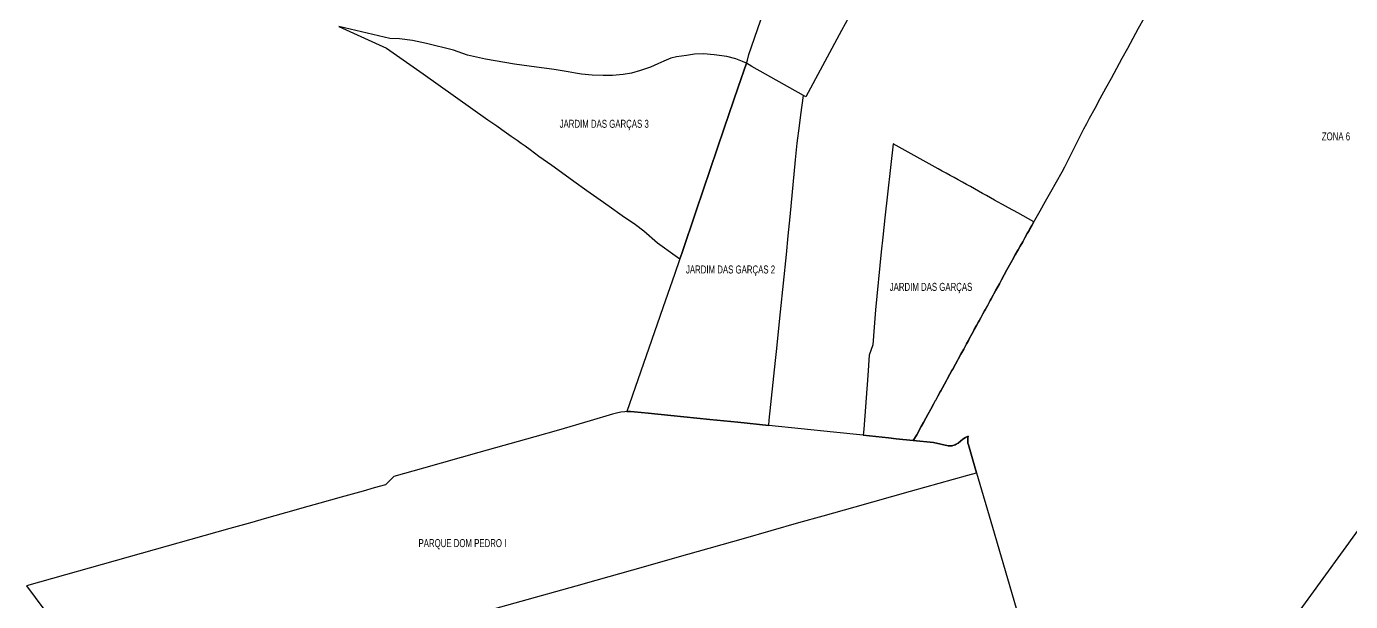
# Model space of a CAD drawing. Header units: millimetres. Extents: x 247112 to 276794, y 7363827 to 7397094.
# Drawn here: x 261307 to 263044, y 7369148 to 7369901 of the extents above; entities that cross this region are included whole.
import ezdxf
from ezdxf.enums import TextEntityAlignment as Align

# ---------------------------------------------------------------- set-up
doc = ezdxf.new("R2010")
doc.units = ezdxf.units.MM
doc.layers.add('BAIRRO', color=3, linetype='Continuous')
doc.styles.add('GEOMAIS', font='', dxfattribs={"width": 0.7, "height": 0.2})
doc.styles.get('GEOMAIS').set_extended_font_data('Arial')

msp = doc.modelspace()

# ---------------------------------------------------------------- linework, layer by layer
at = {"layer": 'BAIRRO'}
for points in [[(262385.9573, 7369913.28252), (262376.40433, 7369895.94216), (262329.74816, 7369809.08998), (262326.49238, 7369810.83221), (262258.80398, 7369848.97141), (262251.64032, 7369853.00779), (262253.01115, 7369857.03438), (262254.86075, 7369864.49067), (262293.79755, 7369977.11331)], [(262772.92965, 7369911.78709), (262765.75631, 7369898.61329), (262758.67861, 7369885.61513), (262751.50527, 7369872.44133), (262744.33193, 7369859.26753), (262737.15859, 7369846.09372), (262729.98525, 7369832.91992), (262722.81191, 7369819.74611), (262715.54292, 7369806.39666), (262708.71331, 7369793.85411), (262701.53955, 7369780.67953), (262697.71354, 7369773.65309), (262693.89995, 7369766.61969), (262679.28556, 7369737.62229), (262672.43806, 7369724.03572), (262668.79187, 7369716.80105), (262665.25292, 7369710.48324), (262657.92202, 7369697.39594), (262650.59112, 7369684.30863), (262643.6512, 7369671.91931), (262636.58571, 7369659.30581), (262629.64579, 7369646.9165), (262628.75522, 7369645.32664), (262626.035, 7369640.47042), (262623.00703, 7369635.06481), (262622.41264, 7369634.00369), (262620.03416, 7369629.75756), (262617.0421, 7369624.41607), (262615.47272, 7369621.61437), (262614.1129, 7369619.18679), (262610.75312, 7369613.18883), (262608.14182, 7369608.52707), (262607.51414, 7369607.40652), (262604.41393, 7369601.87195), (262600.81092, 7369595.43976), (262600.29486, 7369594.51848), (262593.49033, 7369582.17853), (262586.28266, 7369569.02347), (262583.48463, 7369563.91666), (262579.07499, 7369555.86841), (262576.26484, 7369550.73947), (262575.27901, 7369548.94019), (262572.76873, 7369544.35855), (262571.48303, 7369542.01196), (262569.05778, 7369537.58552), (262568.26366, 7369536.13613), (262564.91319, 7369530.02102), (262564.17938, 7369528.68172), (262561.99784, 7369524.70009), (262559.14427, 7369519.49192), (262556.9717, 7369515.52665), (262556.26317, 7369514.23348), (262553.48461, 7369509.16219), (262550.65268, 7369503.99351), (262550.02183, 7369502.84211), (262547.7599, 7369498.71376), (262543.94176, 7369491.7451), (262542.87507, 7369489.79822), (262540.35277, 7369485.19465), (262536.70948, 7369478.5451), (262535.49327, 7369476.32535), (262533.07922, 7369471.91936), (262529.35976, 7369465.1308), (262528.38583, 7369463.35323), (262525.77866, 7369458.59476), (262522.32202, 7369452.28589), (262521.22513, 7369450.28389), (262518.71824, 7369445.70845), (262515.11445, 7369439.13101), (262514.01749, 7369437.1289), (262511.55478, 7369432.63408), (262508.7846, 7369427.57809), (262506.6141, 7369423.61661), (262505.87088, 7369422.26013), (262502.91337, 7369416.86224), (262499.97013, 7369411.49038), (262499.40643, 7369410.46155), (262497.1143, 7369406.27808), (262493.50147, 7369399.68412), (262489.79638, 7369392.92179), (262489.79638, 7369392.92179), (262487.0332, 7369387.87858), (262483.97227, 7369382.29193), (262481.01395, 7369376.89256), (262475.0289, 7369365.96897), (262470.35902, 7369358.73661), (262497.17651, 7369355.94957), (262516.16755, 7369351.70228), (262518.5073, 7369351.5109), (262520.26715, 7369351.5821), (262521.4321, 7369351.73158), (262522.58379, 7369351.96188), (262524.27426, 7369352.45631), (262525.36854, 7369352.88291), (262526.94761, 7369353.66311), (262528.43657, 7369354.60394), (262529.37107, 7369355.31538), (262532.36946, 7369358.00902), (262535.52227, 7369360.41166), (262538.89941, 7369362.48716), (262542.46708, 7369364.21475), (262542.07049, 7369361.80002), (262541.94764, 7369360.17284), (262541.93882, 7369358.54106), (262542.04406, 7369356.91265), (262542.26285, 7369355.29558), (262542.80145, 7369352.9085), (262553.5111, 7369316.27003), (262574.3389, 7369245.01661), (262605.39557, 7369138.74789)], [(261910.5771, 7369135.31379), (261955.9717, 7369148.03032), (262028.33251, 7369168.30097), (262054.70872, 7369175.68981), (262102.7452, 7369189.31239), (262174.81783, 7369209.75133), (262247.68082, 7369230.4144), (262320.52166, 7369251.0712), (262352.55676, 7369260.15597), (262394.27245, 7369271.80457), (262467.00837, 7369292.11519), (262541.94168, 7369313.03941), (262553.5111, 7369316.27003), (262542.80145, 7369352.9085), (262542.26285, 7369355.29558), (262542.04406, 7369356.91265), (262541.93882, 7369358.54106), (262541.94764, 7369360.17284), (262542.07049, 7369361.80002), (262542.46708, 7369364.21475), (262538.89941, 7369362.48716), (262535.52227, 7369360.41166), (262532.36946, 7369358.00902), (262529.37107, 7369355.31538), (262528.43657, 7369354.60394), (262526.94761, 7369353.66311), (262525.36854, 7369352.88291), (262524.27426, 7369352.45631), (262522.58379, 7369351.96188), (262521.4321, 7369351.73158), (262520.26715, 7369351.5821), (262518.5073, 7369351.5109), (262516.16755, 7369351.70228), (262497.17651, 7369355.94957), (262470.35902, 7369358.73661), (262447.95234, 7369361.06524), (262438.01363, 7369362.09813), (262405.03456, 7369365.52552), (262365.76847, 7369369.60629), (262281.00115, 7369378.38619), (262240.49202, 7369382.58199), (262203.83224, 7369386.32213), (262152.47271, 7369391.56197), (262122.71928, 7369394.5975), (262104.50635, 7369396.41798), (262099.67007, 7369396.6103), (262094.83115, 7369396.50297), (262092.10946, 7369396.31052), (262086.6945, 7369395.64138), (262081.3394, 7369394.59616), (262076.07026, 7369393.17996), (262046.67111, 7369384.50294), (262005.14866, 7369372.24777), (261973.9517, 7369363.50467), (261900.51835, 7369342.92462), (261828.05388, 7369322.61611), (261788.94109, 7369311.65456), (261778.47078, 7369300.84026), (261778.08558, 7369300.73194), (261763.46974, 7369296.62176), (261763.46974, 7369296.62177), (261748.68055, 7369292.46284), (261720.06388, 7369284.41545), (261691.87226, 7369276.48758), (261676.05087, 7369272.0384), (261647.02069, 7369263.87472), (261618.84781, 7369255.95212), (261602.62248, 7369251.38934), (261573.91053, 7369243.37351), (261307.10922, 7369168.08396), (261361.30915, 7369095.21101)], [(262965.60705, 7369118.64427), (263078.07895, 7369273.63606)], [(262965.60705, 7369118.64427), (263078.07895, 7369273.63606)]]:
    msp.add_lwpolyline(points, dxfattribs=at)
for points in [[(262166.82146, 7369603.86672), (262185.78454, 7369659.56757), (262204.20372, 7369713.67081), (262222.62549, 7369767.78164), (262240.98859, 7369821.72014), (262251.64032, 7369853.00779), (262246.67997, 7369855.34952), (262237.63021, 7369858.64579), (262225.82357, 7369861.94206), (262209.48866, 7369864.28262), (262195.5, 7369865.28834), (262183.61421, 7369864.73977), (262172.82557, 7369863.2769), (262160.11692, 7369861.53975), (262152.34544, 7369859.61974), (262143.20252, 7369855.87114), (262135.24819, 7369852.30541), (262125.83098, 7369848.00824), (262112.48233, 7369843.34535), (262101.05368, 7369840.14533), (262090.08219, 7369838.31675), (262076.14838, 7369837.12085), (262063.74328, 7369837.12085), (262049.23164, 7369837.58897), (262035.18812, 7369838.75926), (262027.23013, 7369839.92956), (262017.63373, 7369841.80202), (261999.37715, 7369844.84479), (261976.20535, 7369847.88755), (261947.18208, 7369851.86655), (261909.26458, 7369858.18613), (261885.85872, 7369863.80354), (261867.13403, 7369870.35718), (261832.02523, 7369878.78329), (261813.5346, 7369882.76228), (261796.68238, 7369884.86881), (261783.80916, 7369885.33693), (261717.04267, 7369901.00072), (261779.63224, 7369872.94357), (261827.42323, 7369839.21324), (261912.59934, 7369779.09691), (261924.16868, 7369770.9314), (261930.77252, 7369766.27049), (261936.96362, 7369761.90088), (261942.98963, 7369757.64779), (261950.83169, 7369752.11295), (261955.99595, 7369748.46808), (261961.35281, 7369744.68727), (261967.86029, 7369740.09436), (261979.50339, 7369731.35481), (261996.40324, 7369719.27306), (262013.85779, 7369706.79475), (262025.34934, 7369698.57941), (262042.35149, 7369686.42453), (262059.71396, 7369674.01205), (262071.55717, 7369665.576), (262088.59035, 7369653.3922), (262106.33932, 7369641.66363), (262117.12742, 7369633.39222), (262135.17694, 7369617.64856), (262158.21896, 7369601.27954), (262164.34726, 7369596.59918), (262166.82146, 7369603.86672)], [(262258.80398, 7369848.97141), (262251.64032, 7369853.00779), (262240.98859, 7369821.72014), (262222.62549, 7369767.78164), (262204.20372, 7369713.67081), (262185.78454, 7369659.56757), (262166.82146, 7369603.86672), (262164.34726, 7369596.59918), (262157.38705, 7369576.15475), (262145.68709, 7369542.5541), (262094.83115, 7369396.50297), (262099.67007, 7369396.6103), (262104.50635, 7369396.41798), (262122.71928, 7369394.5975), (262152.47271, 7369391.56197), (262203.83224, 7369386.32213), (262240.49202, 7369382.58199), (262281.00115, 7369378.38619), (262281.46778, 7369385.3079), (262289.89068, 7369463.31878), (262291.16377, 7369475.10987), (262296.33185, 7369527.45323), (262304.40074, 7369602.47404), (262306.59478, 7369626.74523), (262308.86008, 7369651.80453), (262316.07426, 7369726.26561), (262318.3967, 7369748.25131), (262321.31537, 7369770.8131), (262323.20309, 7369785.40549), (262326.49238, 7369810.83221), (262258.80398, 7369848.97141)], [(262438.01363, 7369362.09813), (262447.95234, 7369361.06524), (262470.35902, 7369358.73661), (262475.0289, 7369365.96897), (262481.01395, 7369376.89256), (262483.97227, 7369382.29193), (262487.0332, 7369387.87858), (262489.79638, 7369392.92179), (262493.50147, 7369399.68412), (262497.1143, 7369406.27808), (262499.40643, 7369410.46155), (262499.97013, 7369411.49038), (262502.91337, 7369416.86224), (262505.87088, 7369422.26013), (262506.6141, 7369423.61661), (262508.7846, 7369427.57809), (262511.55478, 7369432.63408), (262514.01749, 7369437.1289), (262515.11445, 7369439.13101), (262518.71824, 7369445.70845), (262521.22513, 7369450.28389), (262522.32202, 7369452.28589), (262525.77866, 7369458.59476), (262528.38583, 7369463.35323), (262529.35976, 7369465.1308), (262533.07922, 7369471.91936), (262535.49327, 7369476.32535), (262536.70948, 7369478.5451), (262540.35277, 7369485.19465), (262542.87507, 7369489.79822), (262543.94176, 7369491.7451), (262547.7599, 7369498.71376), (262550.02183, 7369502.84211), (262550.65268, 7369503.99351), (262553.48461, 7369509.16219), (262556.26317, 7369514.23348), (262556.9717, 7369515.52665), (262559.14427, 7369519.49192), (262561.99784, 7369524.70009), (262564.17938, 7369528.68172), (262564.91319, 7369530.02102), (262568.26366, 7369536.13613), (262569.05778, 7369537.58552), (262571.48303, 7369542.01196), (262572.76873, 7369544.35855), (262575.27901, 7369548.94019), (262576.26484, 7369550.73947), (262579.07499, 7369555.86841), (262583.48463, 7369563.91666), (262586.28266, 7369569.02347), (262593.49033, 7369582.17853), (262600.29486, 7369594.51848), (262600.81092, 7369595.43976), (262604.41393, 7369601.87195), (262607.51414, 7369607.40652), (262608.14182, 7369608.52707), (262610.75312, 7369613.18883), (262614.1129, 7369619.18679), (262615.47272, 7369621.61437), (262617.0421, 7369624.41607), (262620.03416, 7369629.75756), (262622.41264, 7369634.00369), (262623.00703, 7369635.06481), (262626.035, 7369640.47042), (262628.75522, 7369645.32664), (262607.60645, 7369657.02558), (262595.65419, 7369663.63725), (262587.65313, 7369668.06322), (262580.92434, 7369671.60497), (262577.26504, 7369673.80963), (262572.09895, 7369676.66737), (262566.82995, 7369679.58204), (262561.59749, 7369682.4765), (262556.17561, 7369685.47574), (262550.80584, 7369688.44615), (262545.55707, 7369691.34963), (262540.20345, 7369694.31111), (262534.97887, 7369697.20121), (262529.56922, 7369700.19368), (262524.2344, 7369703.14476), (262519.18376, 7369705.93864), (262513.71741, 7369708.96248), (262508.57509, 7369711.80707), (262503.08528, 7369714.84389), (262495.37897, 7369719.10681), (262448.23485, 7369745.18568), (262444.16637, 7369747.43625), (262433.31976, 7369650.66748), (262430.47943, 7369625.32729), (262428.32069, 7369606.06797), (262420.79696, 7369529.90013), (262419.09903, 7369507.23055), (262417.37697, 7369484.23869), (262412.8997, 7369470.70352), (262410.85478, 7369443.72464), (262405.51828, 7369373.31981), (262405.03456, 7369365.52552), (262438.01363, 7369362.09813)]]:
    msp.add_lwpolyline(points, close=True, dxfattribs=at)

# ---------------------------------------------------------------- texts
at = {"layer": 'BAIRRO', "style": 'GEOMAIS', "width": 0.7}
for s, p in [('JARDIM DAS GARÇAS 3', (262065.08214, 7369772.17347)), ('ZONA 6', (263025.1312, 7369757.2072)), ('JARDIM DAS GARÇAS 2', (262230.81951, 7369581.23555)), ('JARDIM DAS GARÇAS', (262493.8324, 7369558.46936)), ('PARQUE DOM PEDRO I', (261879.04232, 7369222.8684))]:
    msp.add_text(s, height=10.5, dxfattribs=at).set_placement(p, align=Align.MIDDLE)

doc.saveas('drawing.dxf')
